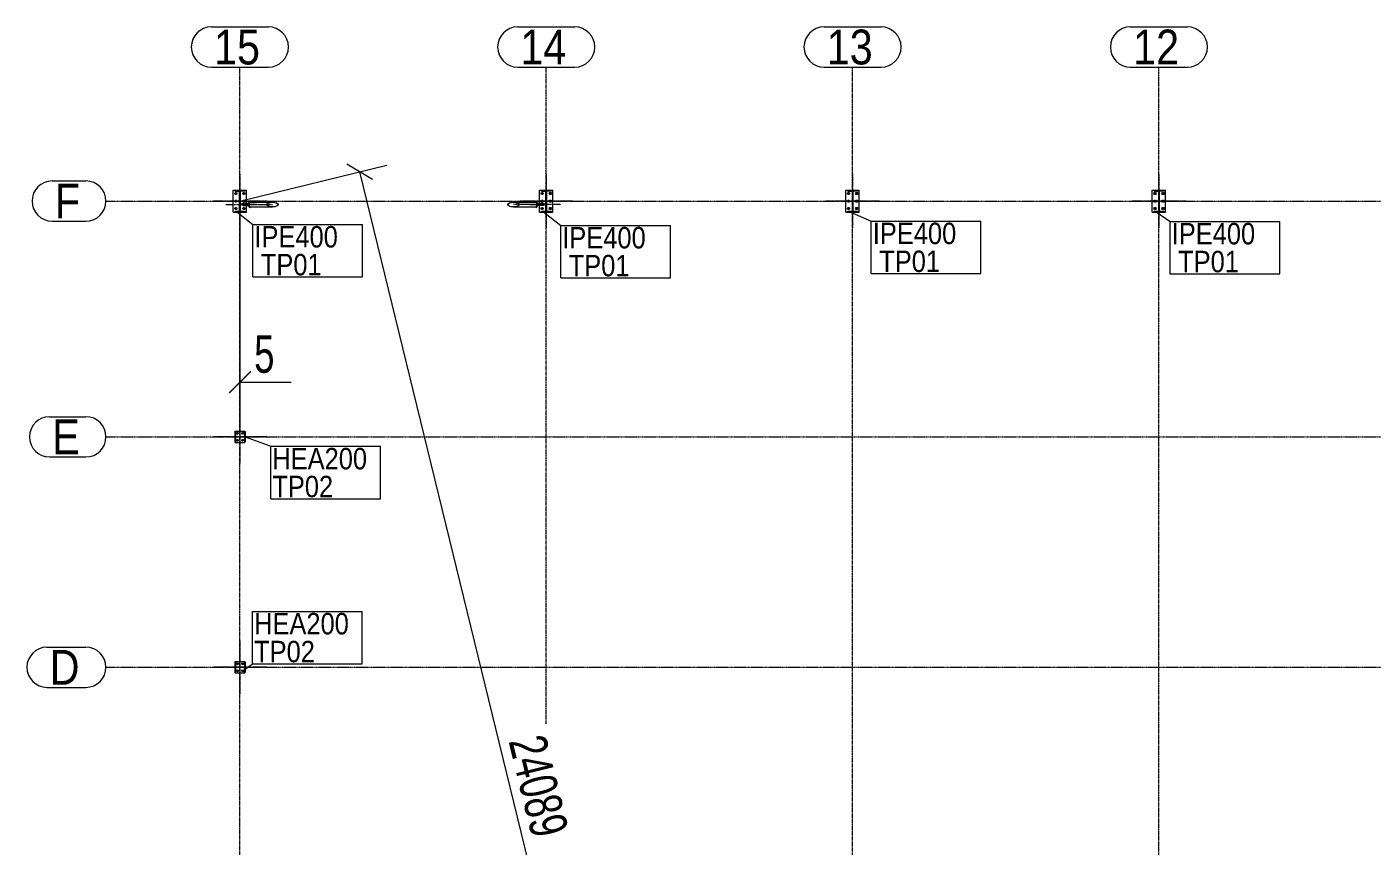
# Model space of a CAD drawing. Header units: millimetres. Extents: x 178198 to 9785548, y 9608 to 2087470.
# Drawn here: x 8024913 to 8527230, y 1781730 to 2087470 of the extents above; entities that cross this region are included whole.
import ezdxf

# ---------------------------------------------------------------- set-up
doc = ezdxf.new("R2010")
doc.units = ezdxf.units.MM
doc.header["$PDMODE"] = 35
doc.linetypes.add('XKITLINE00', pattern=[0])
doc.linetypes.add('XKITLINE03', pattern=[6, 3, -1, 1, -1])
for name, color, linetype, lineweight in [('Bolt', 7, 'Continuous', 0), ('Part', 2, 'Continuous', 0), ('PartMark', 3, 'Continuous', 0), ('S-GRID', 1, 'Continuous', 0), ('Z-DIMENSIONS', 1, 'Continuous', 0)]:
    doc.layers.add(name, color=color, linetype=linetype, lineweight=lineweight)
doc.styles.add('Arial', font='arial.ttf', dxfattribs={"height": 2.034003})
doc.styles.add('ARIAL_NARROW', font='ARIALN.TTF')

msp = doc.modelspace()

# ---------------------------------------------------------------- linework, layer by layer
at = {"layer": 'Bolt', "linetype": 'XKITLINE00', "lineweight": 0}
for p, q in [((8105492.57613, 2021670.0044), (8107704.59503, 2021670.0044)), ((8105492.57613, 2021470.0044), (8105492.57613, 2021670.0044)), ((8105492.57613, 2020870.0044), (8105492.57613, 2021070.0044)), ((8105492.57613, 2020870.0044), (8107704.59503, 2020870.0044)), ((8105672.93235, 2021470.0044), (8105672.93235, 2021670.0044)), ((8105672.93235, 2020870.0044), (8105672.93235, 2021070.0044)), ((8105983.34607, 2021470.0044), (8105983.34607, 2021670.0044)), ((8105983.34607, 2020870.0044), (8105983.34607, 2021070.0044)), ((8106113.40358, 2021470.0044), (8106113.40358, 2021670.0044)), ((8106113.40358, 2020870.0044), (8106113.40358, 2021070.0044)), ((8106173.52393, 2021470.0044), (8106173.52393, 2021670.0044)), ((8106173.52393, 2020870.0044), (8106173.52393, 2021070.0044)), ((8106483.93765, 2021470.0044), (8106483.93765, 2021670.0044)), ((8106483.93765, 2020870.0044), (8106483.93765, 2021070.0044)), ((8106583.176, 2021470.0044), (8106583.176, 2021670.0044)), ((8106583.176, 2020870.0044), (8106583.176, 2021070.0044)), ((8106763.53222, 2021470.0044), (8106763.53222, 2021670.0044)), ((8106763.53222, 2020870.0044), (8106763.53222, 2021070.0044)), ((8107073.94594, 2021470.0044), (8107073.94594, 2021670.0044)), ((8107073.94594, 2020870.0044), (8107073.94594, 2021070.0044)), ((8107204.00345, 2021470.0044), (8107204.00345, 2021670.0044)), ((8107204.00345, 2020870.0044), (8107204.00345, 2021070.0044)), ((8107264.1238, 2021470.0044), (8107264.1238, 2021670.0044)), ((8107264.1238, 2020870.0044), (8107264.1238, 2021070.0044)), ((8107574.53752, 2021470.0044), (8107574.53752, 2021670.0044)), ((8107574.53752, 2020870.0044), (8107574.53752, 2021070.0044)), ((8107704.59503, 2021470.0044), (8107704.59503, 2021670.0044)), ((8107704.59503, 2020870.0044), (8107704.59503, 2020985.86257)), ((8215556.42663, 2021670.00447), (8217768.44553, 2021670.00447)), ((8215556.42663, 2021470.00447), (8215556.42663, 2021670.00447)), ((8215556.42663, 2020870.00447), (8215556.42663, 2020985.86212)), ((8217768.44553, 2020870.00447), (8215556.42663, 2020870.00447)), ((8215686.48414, 2021470.00447), (8215686.48414, 2021670.00447)), ((8215686.48414, 2020870.00447), (8215686.48414, 2021070.00447)), ((8215996.89786, 2021470.00447), (8215996.89786, 2021670.00447)), ((8215996.89786, 2020870.00447), (8215996.89786, 2021070.00447)), ((8216057.01821, 2021470.00447), (8216057.01821, 2021670.00447)), ((8216057.01821, 2020870.00447), (8216057.01821, 2021070.00447)), ((8216187.07572, 2021470.00447), (8216187.07572, 2021670.00447)), ((8216187.07572, 2020870.00447), (8216187.07572, 2021070.00447)), ((8216497.48944, 2021470.00447), (8216497.48944, 2021670.00447)), ((8216497.48944, 2020870.00447), (8216497.48944, 2021070.00447)), ((8216677.84566, 2021470.00447), (8216677.84566, 2021670.00447)), ((8216677.84566, 2020870.00447), (8216677.84566, 2021070.00447)), ((8216777.08401, 2021470.00447), (8216777.08401, 2021670.00447)), ((8216777.08401, 2020870.00447), (8216777.08401, 2021070.00447)), ((8217087.49773, 2021470.00447), (8217087.49773, 2021670.00447)), ((8217087.49773, 2020870.00447), (8217087.49773, 2021070.00447)), ((8217147.61808, 2021470.00447), (8217147.61808, 2021670.00447)), ((8217147.61808, 2020870.00447), (8217147.61808, 2021070.00447)), ((8217277.67558, 2021470.00447), (8217277.67558, 2021670.00447)), ((8217277.67558, 2020870.00447), (8217277.67558, 2021070.00447)), ((8217588.08931, 2021470.00447), (8217588.08931, 2021670.00447)), ((8217588.08931, 2020870.00447), (8217588.08931, 2021070.00447)), ((8217768.44553, 2021470.00447), (8217768.44553, 2021670.00447)), ((8217768.44553, 2021070.00447), (8217768.44553, 2020870.00447))]:
    msp.add_line(p, q, dxfattribs=at)
at = {"layer": 'Part', "linetype": 'XKITLINE03', "lineweight": 0}
for p, q in [((8104430.51082, 2032470.00443), (8104430.51082, 2012470.00443)), ((8218830.51082, 2032470.00443), (8218830.51082, 2012470.00443)), ((8333230.51082, 2032470.00443), (8333230.51082, 2012470.00443)), ((8447630.51082, 2032470.00443), (8447630.51082, 2012470.00443)), ((8114430.51082, 2022470.00443), (8094430.51082, 2022470.00443)), ((8099146.15315, 2021170.00443), (8116669.25097, 2021170.00443)), ((8102930.51082, 2019670.00443), (8102930.51082, 2019670.00443)), ((8224114.8685, 2021170.00443), (8206591.77067, 2021170.00443)), ((8228830.51082, 2022470.00443), (8208830.51082, 2022470.00443)), ((8217330.51082, 2019670.00443), (8217330.51082, 2019670.00443)), ((8343230.51082, 2022470.00443), (8323230.51082, 2022470.00443)), ((8331730.51082, 2019670.00443), (8331730.51082, 2019670.00443)), ((8457630.51082, 2022470.00443), (8437630.51082, 2022470.00443)), ((8446130.51082, 2019670.00443), (8446130.51082, 2019670.00443)), ((8104530.51082, 1924470.00443), (8104530.51082, 1944470.00443)), ((8114530.51082, 1934470.00443), (8094530.51082, 1934470.00443)), ((8103530.51082, 1935770.00443), (8103530.51082, 1935770.00443)), ((8104530.51082, 1838470.00443), (8104530.51082, 1858470.00443)), ((8103530.51082, 1849770.00443), (8103530.51082, 1849770.00443)), ((8114530.51082, 1848470.00443), (8094530.51082, 1848470.00443))]:
    msp.add_line(p, q, dxfattribs=at)
at = {"layer": 'Part', "linetype": 'XKITLINE00', "lineweight": 0}
for p, q in [((8101930.51082, 2018370.00443), (8101930.51082, 2026570.00443)), ((8101930.51082, 2026570.00443), (8106930.51082, 2026570.00443)), ((8102514.81863, 2025270.00443), (8102722.66473, 2025630.00443)), ((8102722.66473, 2024910.00443), (8102514.81863, 2025270.00443)), ((8102630.51082, 2026200.00443), (8102630.51082, 2026470.00443)), ((8102630.51082, 2026470.00443), (8106230.51082, 2026470.00443)), ((8102630.51082, 2026200.00443), (8104344.51082, 2026200.00443)), ((8102645.38811, 2026200.00443), (8102915.38811, 2026470.00443)), ((8102722.66473, 2025630.00443), (8103138.35692, 2025630.00443)), ((8103138.35692, 2024910.00443), (8102722.66473, 2024910.00443)), ((8103138.35692, 2025630.00443), (8103346.20302, 2025270.00443)), ((8103346.20302, 2025270.00443), (8103138.35692, 2024910.00443)), ((8104344.51082, 2018740.00443), (8104344.51082, 2026200.00443)), ((8106230.51082, 2026200.00443), (8104516.51083, 2026200.00443)), ((8104516.51083, 2026200.00443), (8104516.51083, 2018740.00443)), ((8105514.81863, 2025270.00443), (8105722.66473, 2025630.00443)), ((8105722.66473, 2024910.00443), (8105514.81863, 2025270.00443)), ((8105722.66473, 2025630.00443), (8106138.35692, 2025630.00443)), ((8106138.35692, 2024910.00443), (8105722.66473, 2024910.00443)), ((8106138.35692, 2025630.00443), (8106346.20302, 2025270.00443)), ((8106346.20302, 2025270.00443), (8106138.35692, 2024910.00443)), ((8106230.51082, 2026470.00443), (8106230.51082, 2026200.00443)), ((8106930.51082, 2021470.0044), (8106930.51082, 2026570.00443)), ((8216330.51082, 2021470.00447), (8216330.51082, 2026570.00443)), ((8216330.51082, 2026570.00443), (8221330.51082, 2026570.00443)), ((8216914.81863, 2025270.00443), (8217122.66473, 2025630.00443)), ((8217122.66473, 2024910.00443), (8216914.81863, 2025270.00443)), ((8217030.51082, 2026200.00443), (8217030.51082, 2026470.00443)), ((8217030.51082, 2026470.00443), (8220630.51082, 2026470.00443)), ((8217030.51082, 2026200.00443), (8218744.51082, 2026200.00443)), ((8217045.38811, 2026200.00443), (8217315.38811, 2026470.00443)), ((8217122.66473, 2025630.00443), (8217538.35692, 2025630.00443)), ((8217538.35692, 2024910.00443), (8217122.66473, 2024910.00443)), ((8217538.35692, 2025630.00443), (8217746.20302, 2025270.00443)), ((8217746.20302, 2025270.00443), (8217538.35692, 2024910.00443)), ((8218744.51082, 2018740.00443), (8218744.51082, 2026200.00443)), ((8220630.51082, 2026200.00443), (8218916.51083, 2026200.00443)), ((8218916.51083, 2026200.00443), (8218916.51083, 2018740.00443)), ((8219914.81863, 2025270.00443), (8220122.66473, 2025630.00443)), ((8220122.66473, 2024910.00443), (8219914.81863, 2025270.00443)), ((8220122.66473, 2025630.00443), (8220538.35692, 2025630.00443)), ((8220538.35692, 2024910.00443), (8220122.66473, 2024910.00443)), ((8220538.35692, 2025630.00443), (8220746.20302, 2025270.00443)), ((8220746.20302, 2025270.00443), (8220538.35692, 2024910.00443)), ((8220630.51082, 2026470.00443), (8220630.51082, 2026200.00443)), ((8221330.51082, 2018370.00443), (8221330.51082, 2026570.00443)), ((8330730.51082, 2018370.00443), (8330730.51082, 2026570.00443)), ((8330730.51082, 2026570.00443), (8335730.51082, 2026570.00443)), ((8331314.81863, 2025270.00443), (8331522.66473, 2025630.00443)), ((8331522.66473, 2024910.00443), (8331314.81863, 2025270.00443)), ((8331430.51082, 2026200.00443), (8331430.51082, 2026470.00443)), ((8331430.51082, 2026470.00443), (8335030.51082, 2026470.00443)), ((8331430.51082, 2026200.00443), (8333144.51082, 2026200.00443)), ((8331445.38811, 2026200.00443), (8331715.38811, 2026470.00443)), ((8331522.66473, 2025630.00443), (8331938.35692, 2025630.00443)), ((8331938.35692, 2024910.00443), (8331522.66473, 2024910.00443)), ((8331938.35692, 2025630.00443), (8332146.20302, 2025270.00443)), ((8332146.20302, 2025270.00443), (8331938.35692, 2024910.00443)), ((8333144.51082, 2018740.00443), (8333144.51082, 2026200.00443)), ((8335030.51082, 2026200.00443), (8333316.51083, 2026200.00443)), ((8333316.51083, 2026200.00443), (8333316.51083, 2018740.00443)), ((8334314.81863, 2025270.00443), (8334522.66473, 2025630.00443)), ((8334522.66473, 2024910.00443), (8334314.81863, 2025270.00443)), ((8334522.66473, 2025630.00443), (8334938.35692, 2025630.00443)), ((8334938.35692, 2024910.00443), (8334522.66473, 2024910.00443)), ((8334938.35692, 2025630.00443), (8335146.20302, 2025270.00443)), ((8335146.20302, 2025270.00443), (8334938.35692, 2024910.00443)), ((8335030.51082, 2026470.00443), (8335030.51082, 2026200.00443)), ((8335730.51082, 2018370.00443), (8335730.51082, 2026570.00443)), ((8445130.51082, 2018370.00443), (8445130.51082, 2026570.00443)), ((8445130.51082, 2026570.00443), (8450130.51082, 2026570.00443)), ((8445714.81863, 2025270.00443), (8445922.66473, 2025630.00443)), ((8445922.66473, 2024910.00443), (8445714.81863, 2025270.00443)), ((8445830.51082, 2026200.00443), (8445830.51082, 2026470.00443)), ((8445830.51082, 2026470.00443), (8449430.51082, 2026470.00443)), ((8445830.51082, 2026200.00443), (8447544.51082, 2026200.00443)), ((8445845.38811, 2026200.00443), (8446115.38811, 2026470.00443)), ((8445922.66473, 2025630.00443), (8446338.35692, 2025630.00443)), ((8446338.35692, 2024910.00443), (8445922.66473, 2024910.00443)), ((8446338.35692, 2025630.00443), (8446546.20302, 2025270.00443)), ((8446546.20302, 2025270.00443), (8446338.35692, 2024910.00443)), ((8447544.51082, 2018740.00443), (8447544.51082, 2026200.00443)), ((8449430.51082, 2026200.00443), (8447716.51083, 2026200.00443)), ((8447716.51083, 2026200.00443), (8447716.51083, 2018740.00443)), ((8448714.81863, 2025270.00443), (8448922.66473, 2025630.00443)), ((8448922.66473, 2024910.00443), (8448714.81863, 2025270.00443)), ((8448922.66473, 2025630.00443), (8449338.35692, 2025630.00443)), ((8449338.35692, 2024910.00443), (8448922.66473, 2024910.00443)), ((8449338.35692, 2025630.00443), (8449546.20302, 2025270.00443)), ((8449546.20302, 2025270.00443), (8449338.35692, 2024910.00443)), ((8449430.51082, 2026470.00443), (8449430.51082, 2026200.00443)), ((8450130.51082, 2018370.00443), (8450130.51082, 2026570.00443)), ((8102514.81863, 2022470.00443), (8102722.66473, 2022830.00443)), ((8102722.66473, 2022110.00443), (8102514.81863, 2022470.00443)), ((8102514.81863, 2019670.00443), (8102722.66473, 2020030.00443)), ((8102722.66473, 2019310.00443), (8102514.81863, 2019670.00443)), ((8102722.66473, 2022830.00443), (8103138.35692, 2022830.00443)), ((8103138.35692, 2022110.00443), (8102722.66473, 2022110.00443)), ((8102722.66473, 2020030.00443), (8103138.35692, 2020030.00443)), ((8103138.35692, 2022830.00443), (8103346.20302, 2022470.00443)), ((8103346.20302, 2022470.00443), (8103138.35692, 2022110.00443)), ((8103138.35692, 2020030.00443), (8103346.20302, 2019670.00443)), ((8103346.20302, 2019670.00443), (8103138.35692, 2019310.00443)), ((8104344.51082, 2022241.56579), (8104516.51083, 2022413.56579)), ((8104516.51083, 2021470.0044), (8107714.20873, 2021470.0044)), ((8107284.06592, 2021270.0044), (8104516.51083, 2021270.0044)), ((8105004.53153, 2021070.0044), (8105004.53153, 2021270.0044)), ((8110598.42783, 2021070.0044), (8105004.53153, 2021070.0044)), ((8105102.86625, 2021070.0044), (8105102.86625, 2021270.0044)), ((8105514.81863, 2022470.00443), (8105722.66473, 2022830.00443)), ((8105722.66473, 2022110.00443), (8105514.81863, 2022470.00443)), ((8105514.81863, 2019670.00443), (8105722.66473, 2020030.00443)), ((8105722.66473, 2019310.00443), (8105514.81863, 2019670.00443)), ((8105722.66473, 2022830.00443), (8106138.35692, 2022830.00443)), ((8106138.35692, 2022110.00443), (8105722.66473, 2022110.00443)), ((8105722.66473, 2020030.00443), (8106138.35692, 2020030.00443)), ((8106138.35692, 2022830.00443), (8106346.20302, 2022470.00443)), ((8106346.20302, 2022470.00443), (8106138.35692, 2022110.00443)), ((8106138.35692, 2020030.00443), (8106346.20302, 2019670.00443)), ((8106346.20302, 2019670.00443), (8106138.35692, 2019310.00443)), ((8106930.51082, 2018370.00443), (8106930.51082, 2021070.0044)), ((8107196.04513, 2021270.0044), (8107196.04513, 2021470.0044)), ((8107284.06592, 2021270.0044), (8110598.42783, 2021270.0044)), ((8107723.89579, 2021586.74659), (8107697.61309, 2021270.0044)), ((8107697.61309, 2021070.0044), (8107723.89579, 2020753.26224)), ((8107822.37278, 2021940.04355), (8107723.89579, 2021586.74659)), ((8107723.89579, 2020753.26224), (8107822.37278, 2020399.96528)), ((8107788.49641, 2021270.0044), (8107814.77911, 2021586.74659)), ((8107814.77911, 2020753.26224), (8107788.49641, 2021070.0044)), ((8107814.77911, 2021586.74659), (8107913.2561, 2021940.04355)), ((8107913.2561, 2020399.96528), (8107814.77911, 2020753.26224)), ((8107969.75402, 2022176.10903), (8107822.37278, 2021940.04355)), ((8107822.37278, 2020399.96528), (8107969.75402, 2020163.8998)), ((8107891.8601, 2021510.21), (8107871.92827, 2021270.0044)), ((8107871.92828, 2021070.0044), (8107891.8601, 2020829.79886)), ((8107972.25135, 2021798.62236), (8107891.8601, 2021510.21)), ((8107891.8601, 2020829.79886), (8107972.25135, 2020541.3865)), ((8107913.2561, 2021940.04355), (8108060.63734, 2022176.10903)), ((8108060.63734, 2020163.8998), (8107913.2561, 2020399.96528)), ((8108143.60204, 2022259.0042), (8107969.75402, 2022176.10903)), ((8107969.75402, 2020163.8998), (8108143.60204, 2020081.00463)), ((8108092.56534, 2021991.33334), (8107972.25135, 2021798.62236)), ((8107972.25135, 2020541.3865), (8108092.56534, 2020348.67553)), ((8108060.63734, 2022176.10903), (8108234.48536, 2022259.0042)), ((8108234.48536, 2020081.00463), (8108060.63734, 2020163.8998)), ((8108234.48538, 2022059.00443), (8108092.56534, 2021991.33334)), ((8108092.56534, 2020348.67553), (8108234.48538, 2020281.00443)), ((8108143.60204, 2022259.0042), (8108234.48536, 2022259.0042)), ((8108143.60204, 2020081.00463), (8108234.48536, 2020081.00463)), ((8108234.48536, 2022259.0042), (8108408.33338, 2022176.10903)), ((8108408.33338, 2020163.8998), (8108234.48536, 2020081.00463)), ((8108234.48538, 2022059.00443), (8116669.25097, 2022059.00443)), ((8108234.48538, 2020281.00443), (8116669.25097, 2020281.00443)), ((8108408.33338, 2022176.10903), (8108481.44453, 2022059.00443)), ((8108481.44456, 2020281.00443), (8108408.33338, 2020163.8998)), ((8110464.98216, 2021070.0044), (8110464.98216, 2021270.0044)), ((8110598.42794, 2021270.0044), (8110590.13012, 2021170.00443)), ((8110590.13012, 2021170.00443), (8110598.42794, 2021070.0044)), ((8114538.17238, 2021170.00443), (8114700.39108, 2021510.21)), ((8114700.39108, 2020829.79886), (8114538.17238, 2021170.00443)), ((8114700.39108, 2021510.21), (8115162.35085, 2021798.62236)), ((8114700.39108, 2020829.79886), (8114700.39108, 2020829.79886)), ((8114700.39108, 2020829.79886), (8114700.39108, 2020829.79886)), ((8115162.35085, 2020541.3865), (8114700.39108, 2020829.79886)), ((8114877.56632, 2021479.59533), (8114729.94548, 2021170.00443)), ((8114729.94548, 2021170.00443), (8114877.56632, 2020860.41354)), ((8115297.95491, 2021742.05382), (8114877.56632, 2021479.59533)), ((8114877.56632, 2020860.41354), (8115297.95491, 2020597.95505)), ((8115162.35085, 2021798.62236), (8115853.7225, 2021991.33334)), ((8115853.7225, 2020348.67553), (8115162.35085, 2020541.3865)), ((8115927.11089, 2021917.42297), (8115297.95491, 2021742.05382)), ((8115297.95491, 2020597.95505), (8115927.11089, 2020422.58589)), ((8115853.7225, 2021991.33334), (8116669.25097, 2022059.00443)), ((8116669.25097, 2020281.00443), (8115853.7225, 2020348.67553)), ((8116669.25097, 2021979.00443), (8115927.11089, 2021917.42297)), ((8115927.11089, 2020422.58589), (8116669.25097, 2020361.00443)), ((8116370.20639, 2021954.19025), (8116296.33602, 2022028.06062)), ((8116669.25097, 2022059.00443), (8117484.77945, 2021991.33334)), ((8117411.39106, 2021917.42297), (8116669.25097, 2021979.00443)), ((8116669.25097, 2020361.00443), (8117411.39106, 2020422.58589)), ((8117484.77945, 2020348.67553), (8116669.25097, 2020281.00443)), ((8118040.54704, 2021742.05382), (8117411.39106, 2021917.42297)), ((8117411.39106, 2020422.58589), (8118040.54704, 2020597.95505)), ((8117484.77945, 2021991.33334), (8118176.1511, 2021798.62236)), ((8118176.1511, 2020541.3865), (8117484.77945, 2020348.67553)), ((8117868.70639, 2020455.69024), (8117794.90981, 2020529.48682)), ((8118460.93563, 2021479.59533), (8118040.54704, 2021742.05382)), ((8118040.54704, 2020597.95505), (8118460.93563, 2020860.41354)), ((8118176.1511, 2021798.62236), (8118638.11087, 2021510.21)), ((8118638.11087, 2020829.79886), (8118176.1511, 2020541.3865)), ((8118608.55647, 2021170.00443), (8118460.93563, 2021479.59533)), ((8118460.93563, 2020860.41354), (8118608.55647, 2021170.00443)), ((8118638.11087, 2021510.21), (8118800.32957, 2021170.00443)), ((8118800.32957, 2021170.00443), (8118638.11087, 2020829.79886)), ((8204460.69208, 2021170.00443), (8204622.91078, 2021510.21)), ((8204622.91078, 2020829.79886), (8204460.69208, 2021170.00443)), ((8204622.91078, 2021510.21), (8205084.87055, 2021798.62236)), ((8204622.91078, 2020829.79886), (8204622.91078, 2020829.79886)), ((8204622.91078, 2020829.79886), (8204622.91078, 2020829.79886)), ((8205084.87055, 2020541.3865), (8204622.91078, 2020829.79886)), ((8204800.08602, 2021479.59533), (8204652.46518, 2021170.00443)), ((8204652.46518, 2021170.00443), (8204800.08602, 2020860.41354)), ((8205220.47461, 2021742.05382), (8204800.08602, 2021479.59533)), ((8204800.08602, 2020860.41354), (8205220.47461, 2020597.95505)), ((8205084.87055, 2021798.62236), (8205776.2422, 2021991.33334)), ((8205776.2422, 2020348.67553), (8205084.87055, 2020541.3865)), ((8205849.63059, 2021917.42297), (8205220.47461, 2021742.05382)), ((8205220.47461, 2020597.95505), (8205849.63059, 2020422.58589)), ((8205776.2422, 2021991.33334), (8206591.77067, 2022059.00443)), ((8206591.77067, 2020281.00443), (8205776.2422, 2020348.67553)), ((8206591.77067, 2021979.00443), (8205849.63059, 2021917.42297)), ((8205849.63059, 2020422.58589), (8206591.77067, 2020361.00443)), ((8206292.72608, 2021954.19025), (8206218.85572, 2022028.06062)), ((8206591.77067, 2022059.00443), (8207407.29914, 2021991.33334)), ((8206591.77067, 2022059.00443), (8215026.53628, 2022059.00443)), ((8207333.91076, 2021917.42297), (8206591.77067, 2021979.00443)), ((8206591.77067, 2020361.00443), (8207333.91076, 2020422.58589)), ((8207407.29914, 2020348.67553), (8206591.77067, 2020281.00443)), ((8206591.77067, 2020281.00443), (8215026.53628, 2020281.00443)), ((8207963.06674, 2021742.05382), (8207333.91076, 2021917.42297)), ((8207333.91076, 2020422.58589), (8207963.06674, 2020597.95505)), ((8207407.29914, 2021991.33334), (8208098.6708, 2021798.62236)), ((8208098.6708, 2020541.3865), (8207407.29914, 2020348.67553)), ((8207791.22609, 2020455.69024), (8207717.42951, 2020529.48682)), ((8208383.45532, 2021479.59533), (8207963.06674, 2021742.05382)), ((8207963.06674, 2020597.95505), (8208383.45532, 2020860.41354)), ((8208098.6708, 2021798.62236), (8208560.63057, 2021510.21)), ((8208560.63057, 2020829.79886), (8208098.6708, 2020541.3865)), ((8208531.07617, 2021170.00443), (8208383.45532, 2021479.59533)), ((8208383.45532, 2020860.41354), (8208531.07617, 2021170.00443)), ((8208560.63057, 2021510.21), (8208722.84927, 2021170.00443)), ((8208722.84927, 2021170.00443), (8208560.63057, 2020829.79886)), ((8212670.89154, 2021170.00443), (8212662.59371, 2021270.00447)), ((8212662.59372, 2021070.00447), (8212670.89154, 2021170.00443)), ((8212662.5939, 2021270.00447), (8215976.95569, 2021270.00447)), ((8218256.49012, 2021070.00447), (8212662.5939, 2021070.00447)), ((8212796.03954, 2021070.00447), (8212796.03954, 2021270.00447)), ((8214779.57704, 2022059.00443), (8214852.68828, 2022176.10916)), ((8214852.68828, 2020163.89979), (8214779.5771, 2020281.00443)), ((8214852.68828, 2022176.10916), (8215026.53631, 2022259.00434)), ((8215026.53631, 2020081.00462), (8214852.68828, 2020163.89979)), ((8215168.45631, 2021991.33334), (8215026.53628, 2022059.00443)), ((8215026.53628, 2020281.00443), (8215168.45631, 2020348.67553)), ((8215026.53631, 2022259.00434), (8215200.38434, 2022176.10916)), ((8215117.41963, 2022259.00434), (8215026.53631, 2022259.00434)), ((8215200.38434, 2020163.89979), (8215026.53631, 2020081.00462)), ((8215026.53631, 2020081.00462), (8215117.41963, 2020081.00462)), ((8215291.26767, 2022176.10916), (8215117.41963, 2022259.00434)), ((8215117.41963, 2020081.00462), (8215291.26767, 2020163.89979)), ((8215288.77031, 2021798.62236), (8215168.45631, 2021991.33334)), ((8215168.45631, 2020348.67553), (8215288.77031, 2020541.3865)), ((8215200.38434, 2022176.10916), (8215347.76559, 2021940.04367)), ((8215347.76559, 2020399.96529), (8215200.38434, 2020163.89979)), ((8215369.16156, 2021510.21), (8215288.77031, 2021798.62236)), ((8215288.77031, 2020541.3865), (8215369.16156, 2020829.79886)), ((8215438.64891, 2021940.04367), (8215291.26767, 2022176.10916)), ((8215291.26767, 2020163.89979), (8215438.64891, 2020399.96529)), ((8215347.76559, 2021940.04367), (8215446.24259, 2021586.74668)), ((8215446.24259, 2020753.26227), (8215347.76559, 2020399.96529)), ((8215389.09338, 2021270.00447), (8215369.16156, 2021510.21)), ((8215369.16156, 2020829.79886), (8215389.09339, 2021070.00447)), ((8215537.12591, 2021586.74668), (8215438.64891, 2021940.04367)), ((8215438.64891, 2020399.96529), (8215537.12591, 2020753.26227)), ((8215446.24259, 2021586.74668), (8215472.52529, 2021270.00447)), ((8215472.52529, 2021070.00447), (8215446.24259, 2020753.26227)), ((8215563.40861, 2021270.00447), (8215537.12591, 2021586.74668)), ((8215537.12591, 2020753.26227), (8215563.40861, 2021070.00447)), ((8215546.81297, 2021470.00447), (8218744.51082, 2021470.00447)), ((8218744.51082, 2021270.00447), (8215976.95569, 2021270.00447)), ((8216064.97652, 2021270.00447), (8216064.97652, 2021470.00447)), ((8216330.51082, 2018370.00443), (8216330.51082, 2021070.00447)), ((8216914.81863, 2022470.00443), (8217122.66473, 2022830.00443)), ((8217122.66473, 2022110.00443), (8216914.81863, 2022470.00443)), ((8216914.81863, 2019670.00443), (8217122.66473, 2020030.00443)), ((8217122.66473, 2019310.00443), (8216914.81863, 2019670.00443)), ((8217122.66473, 2022830.00443), (8217538.35692, 2022830.00443)), ((8217538.35692, 2022110.00443), (8217122.66473, 2022110.00443)), ((8217122.66473, 2020030.00443), (8217538.35692, 2020030.00443)), ((8217538.35692, 2022830.00443), (8217746.20302, 2022470.00443)), ((8217746.20302, 2022470.00443), (8217538.35692, 2022110.00443)), ((8217538.35692, 2020030.00443), (8217746.20302, 2019670.00443)), ((8217746.20302, 2019670.00443), (8217538.35692, 2019310.00443)), ((8218158.1554, 2021070.00447), (8218158.1554, 2021270.00447)), ((8218256.49012, 2021270.00447), (8218256.49012, 2021070.00447)), ((8218744.51082, 2022241.56579), (8218916.51083, 2022413.56579)), ((8219914.81863, 2022470.00443), (8220122.66473, 2022830.00443)), ((8220122.66473, 2022110.00443), (8219914.81863, 2022470.00443)), ((8219914.81863, 2019670.00443), (8220122.66473, 2020030.00443)), ((8220122.66473, 2019310.00443), (8219914.81863, 2019670.00443)), ((8220122.66473, 2022830.00443), (8220538.35692, 2022830.00443)), ((8220538.35692, 2022110.00443), (8220122.66473, 2022110.00443)), ((8220122.66473, 2020030.00443), (8220538.35692, 2020030.00443)), ((8220538.35692, 2022830.00443), (8220746.20302, 2022470.00443)), ((8220746.20302, 2022470.00443), (8220538.35692, 2022110.00443)), ((8220538.35692, 2020030.00443), (8220746.20302, 2019670.00443)), ((8220746.20302, 2019670.00443), (8220538.35692, 2019310.00443)), ((8331314.81863, 2022470.00443), (8331522.66473, 2022830.00443)), ((8331522.66473, 2022110.00443), (8331314.81863, 2022470.00443)), ((8331314.81863, 2019670.00443), (8331522.66473, 2020030.00443)), ((8331522.66473, 2019310.00443), (8331314.81863, 2019670.00443)), ((8331522.66473, 2022830.00443), (8331938.35692, 2022830.00443)), ((8331938.35692, 2022110.00443), (8331522.66473, 2022110.00443)), ((8331522.66473, 2020030.00443), (8331938.35692, 2020030.00443)), ((8331938.35692, 2022830.00443), (8332146.20302, 2022470.00443)), ((8332146.20302, 2022470.00443), (8331938.35692, 2022110.00443)), ((8331938.35692, 2020030.00443), (8332146.20302, 2019670.00443)), ((8332146.20302, 2019670.00443), (8331938.35692, 2019310.00443)), ((8333144.51082, 2022241.56579), (8333316.51083, 2022413.56579)), ((8334314.81863, 2022470.00443), (8334522.66473, 2022830.00443)), ((8334522.66473, 2022110.00443), (8334314.81863, 2022470.00443)), ((8334314.81863, 2019670.00443), (8334522.66473, 2020030.00443)), ((8334522.66473, 2019310.00443), (8334314.81863, 2019670.00443)), ((8334522.66473, 2022830.00443), (8334938.35692, 2022830.00443)), ((8334938.35692, 2022110.00443), (8334522.66473, 2022110.00443)), ((8334522.66473, 2020030.00443), (8334938.35692, 2020030.00443)), ((8334938.35692, 2022830.00443), (8335146.20302, 2022470.00443)), ((8335146.20302, 2022470.00443), (8334938.35692, 2022110.00443)), ((8334938.35692, 2020030.00443), (8335146.20302, 2019670.00443)), ((8335146.20302, 2019670.00443), (8334938.35692, 2019310.00443)), ((8445714.81863, 2022470.00443), (8445922.66473, 2022830.00443)), ((8445922.66473, 2022110.00443), (8445714.81863, 2022470.00443)), ((8445714.81863, 2019670.00443), (8445922.66473, 2020030.00443)), ((8445922.66473, 2019310.00443), (8445714.81863, 2019670.00443)), ((8445922.66473, 2022830.00443), (8446338.35692, 2022830.00443)), ((8446338.35692, 2022110.00443), (8445922.66473, 2022110.00443)), ((8445922.66473, 2020030.00443), (8446338.35692, 2020030.00443)), ((8446338.35692, 2022830.00443), (8446546.20302, 2022470.00443)), ((8446546.20302, 2022470.00443), (8446338.35692, 2022110.00443)), ((8446338.35692, 2020030.00443), (8446546.20302, 2019670.00443)), ((8446546.20302, 2019670.00443), (8446338.35692, 2019310.00443)), ((8447544.51082, 2022241.56579), (8447716.51083, 2022413.56579)), ((8448714.81863, 2022470.00443), (8448922.66473, 2022830.00443)), ((8448922.66473, 2022110.00443), (8448714.81863, 2022470.00443)), ((8448714.81863, 2019670.00443), (8448922.66473, 2020030.00443)), ((8448922.66473, 2019310.00443), (8448714.81863, 2019670.00443)), ((8448922.66473, 2022830.00443), (8449338.35692, 2022830.00443)), ((8449338.35692, 2022110.00443), (8448922.66473, 2022110.00443)), ((8448922.66473, 2020030.00443), (8449338.35692, 2020030.00443)), ((8449338.35692, 2022830.00443), (8449546.20302, 2022470.00443)), ((8449546.20302, 2022470.00443), (8449338.35692, 2022110.00443)), ((8449338.35692, 2020030.00443), (8449546.20302, 2019670.00443)), ((8449546.20302, 2019670.00443), (8449338.35692, 2019310.00443)), ((8101930.51082, 2018370.00443), (8106930.51082, 2018370.00443)), ((8102630.51082, 2018470.00443), (8102630.51082, 2018740.00443)), ((8102630.51082, 2018740.00443), (8104344.51082, 2018740.00443)), ((8106230.51082, 2018470.00443), (8102630.51082, 2018470.00443)), ((8103138.35692, 2019310.00443), (8102722.66473, 2019310.00443)), ((8104516.51083, 2018740.00443), (8106230.51082, 2018740.00443)), ((8106138.35692, 2019310.00443), (8105722.66473, 2019310.00443)), ((8106230.51082, 2018740.00443), (8106230.51082, 2018470.00443)), ((8216330.51082, 2018370.00443), (8221330.51082, 2018370.00443)), ((8217030.51082, 2018470.00443), (8217030.51082, 2018740.00443)), ((8217030.51082, 2018740.00443), (8218744.51082, 2018740.00443)), ((8220630.51082, 2018470.00443), (8217030.51082, 2018470.00443)), ((8217538.35692, 2019310.00443), (8217122.66473, 2019310.00443)), ((8218916.51083, 2018740.00443), (8220630.51082, 2018740.00443)), ((8220538.35692, 2019310.00443), (8220122.66473, 2019310.00443)), ((8220630.51082, 2018740.00443), (8220630.51082, 2018470.00443)), ((8220630.51082, 2018470.00443), (8220630.51082, 2018470.00443)), ((8220630.51082, 2018470.00443), (8220630.51082, 2018470.00443)), ((8330730.51082, 2018370.00443), (8335730.51082, 2018370.00443)), ((8331430.51082, 2018470.00443), (8331430.51082, 2018740.00443)), ((8331430.51082, 2018740.00443), (8333144.51082, 2018740.00443)), ((8335030.51082, 2018470.00443), (8331430.51082, 2018470.00443)), ((8331938.35692, 2019310.00443), (8331522.66473, 2019310.00443)), ((8333316.51083, 2018740.00443), (8335030.51082, 2018740.00443)), ((8334938.35692, 2019310.00443), (8334522.66473, 2019310.00443)), ((8335030.51082, 2018740.00443), (8335030.51082, 2018470.00443)), ((8335030.51082, 2018470.00443), (8335030.51082, 2018470.00443)), ((8335030.51082, 2018470.00443), (8335030.51082, 2018470.00443)), ((8445130.51082, 2018370.00443), (8450130.51082, 2018370.00443)), ((8445830.51082, 2018470.00443), (8445830.51082, 2018740.00443)), ((8445830.51082, 2018740.00443), (8447544.51082, 2018740.00443)), ((8449430.51082, 2018470.00443), (8445830.51082, 2018470.00443)), ((8446338.35692, 2019310.00443), (8445922.66473, 2019310.00443)), ((8447716.51083, 2018740.00443), (8449430.51082, 2018740.00443)), ((8449338.35692, 2019310.00443), (8448922.66473, 2019310.00443)), ((8449430.51082, 2018740.00443), (8449430.51082, 2018470.00443)), ((8102630.51082, 1932470.00443), (8102630.51082, 1936470.00443)), ((8102630.51082, 1936470.00443), (8102830.51082, 1936470.00443)), ((8102730.51082, 1936470.00443), (8102730.51082, 1936570.00443)), ((8102730.51082, 1936570.00443), (8106330.51082, 1936570.00443)), ((8102830.51082, 1936470.00443), (8102830.51082, 1934535.00443)), ((8102830.51082, 1934535.00443), (8106230.51082, 1934535.00443)), ((8106230.51082, 1934405.00443), (8102830.51082, 1934405.00443)), ((8102830.51082, 1934405.00443), (8102830.51082, 1932470.00443)), ((8103230.51082, 1935943.20951), (8103530.51082, 1936116.41459)), ((8103230.51082, 1935596.79935), (8103230.51082, 1935943.20951)), ((8103530.51082, 1935423.59427), (8103230.51082, 1935596.79935)), ((8103530.51082, 1936116.41459), (8103830.51082, 1935943.20951)), ((8103830.51082, 1935596.79935), (8103530.51082, 1935423.59427)), ((8103830.51082, 1935943.20951), (8103830.51082, 1935596.79935)), ((8104895.51082, 1934535.00443), (8104765.51082, 1934405.00443)), ((8105230.51082, 1935943.20951), (8105530.51082, 1936116.41459)), ((8105230.51082, 1935596.79935), (8105230.51082, 1935943.20951)), ((8105530.51082, 1935423.59427), (8105230.51082, 1935596.79935)), ((8105530.51082, 1936116.41459), (8105830.51082, 1935943.20951)), ((8105830.51082, 1935596.79935), (8105530.51082, 1935423.59427)), ((8105830.51082, 1935943.20951), (8105830.51082, 1935596.79935)), ((8106230.51082, 1936470.00443), (8106430.51082, 1936470.00443)), ((8106230.51082, 1934535.00443), (8106230.51082, 1936470.00443)), ((8106430.51082, 1936070.00443), (8106230.51082, 1935870.00443)), ((8106230.51082, 1932470.00443), (8106230.51082, 1934405.00443)), ((8106330.51082, 1936470.00443), (8106330.51082, 1936570.00443)), ((8106430.51082, 1936470.00443), (8106430.51082, 1932470.00443)), ((8102830.51082, 1932470.00443), (8102630.51082, 1932470.00443)), ((8102730.51082, 1932370.00443), (8102730.51082, 1932470.00443)), ((8102730.51082, 1932370.00443), (8106330.51082, 1932370.00443)), ((8102830.51082, 1932470.00443), (8102830.51082, 1932470.00443)), ((8102830.51082, 1932470.00443), (8102830.51082, 1932470.00443)), ((8103230.51082, 1933343.20951), (8103530.51082, 1933516.41459)), ((8103230.51082, 1932996.79935), (8103230.51082, 1933343.20951)), ((8103530.51082, 1932823.59427), (8103230.51082, 1932996.79935)), ((8103530.51082, 1933516.41459), (8103830.51082, 1933343.20951)), ((8103830.51082, 1932996.79935), (8103530.51082, 1932823.59427)), ((8103830.51082, 1933343.20951), (8103830.51082, 1932996.79935)), ((8105230.51082, 1933343.20951), (8105530.51082, 1933516.41459)), ((8105230.51082, 1932996.79935), (8105230.51082, 1933343.20951)), ((8105530.51082, 1932823.59427), (8105230.51082, 1932996.79935)), ((8105530.51082, 1933516.41459), (8105830.51082, 1933343.20951)), ((8105830.51082, 1932996.79935), (8105530.51082, 1932823.59427)), ((8105830.51082, 1933343.20951), (8105830.51082, 1932996.79935)), ((8106430.51082, 1932470.00443), (8106230.51082, 1932470.00443)), ((8106330.51082, 1932370.00443), (8106330.51082, 1932470.00443)), ((8102630.51082, 1846470.00443), (8102630.51082, 1850470.00443)), ((8102630.51082, 1850470.00443), (8102830.51082, 1850470.00443)), ((8102730.51082, 1850470.00443), (8102730.51082, 1850570.00443)), ((8102730.51082, 1850570.00443), (8106330.51082, 1850570.00443)), ((8102830.51082, 1850470.00443), (8102830.51082, 1848535.00443)), ((8102830.51082, 1848535.00443), (8106230.51082, 1848535.00443)), ((8103230.51082, 1849943.20951), (8103530.51082, 1850116.41459)), ((8103230.51082, 1849596.79935), (8103230.51082, 1849943.20951)), ((8103530.51082, 1849423.59427), (8103230.51082, 1849596.79935)), ((8103530.51082, 1850116.41459), (8103830.51082, 1849943.20951)), ((8103830.51082, 1849596.79935), (8103530.51082, 1849423.59427)), ((8103830.51082, 1849943.20951), (8103830.51082, 1849596.79935)), ((8104895.51082, 1848535.00443), (8104765.51082, 1848405.00443)), ((8105230.51082, 1849943.20951), (8105530.51082, 1850116.41459)), ((8105230.51082, 1849596.79935), (8105230.51082, 1849943.20951)), ((8105530.51082, 1849423.59427), (8105230.51082, 1849596.79935)), ((8105530.51082, 1850116.41459), (8105830.51082, 1849943.20951)), ((8105830.51082, 1849596.79935), (8105530.51082, 1849423.59427)), ((8105830.51082, 1849943.20951), (8105830.51082, 1849596.79935)), ((8106230.51082, 1850470.00443), (8106430.51082, 1850470.00443)), ((8106230.51082, 1848535.00443), (8106230.51082, 1850470.00443)), ((8106430.51082, 1850070.00443), (8106230.51082, 1849870.00443)), ((8106330.51082, 1850470.00443), (8106330.51082, 1850570.00443)), ((8106430.51082, 1850470.00443), (8106430.51082, 1846470.00443)), ((8102830.51082, 1846470.00443), (8102630.51082, 1846470.00443)), ((8102730.51082, 1846370.00443), (8102730.51082, 1846470.00443)), ((8102730.51082, 1846370.00443), (8106330.51082, 1846370.00443)), ((8106230.51082, 1848405.00443), (8102830.51082, 1848405.00443)), ((8102830.51082, 1848405.00443), (8102830.51082, 1846470.00443)), ((8102830.51082, 1846470.00443), (8102830.51082, 1846470.00443)), ((8102830.51082, 1846470.00443), (8102830.51082, 1846470.00443)), ((8103230.51082, 1847343.20951), (8103530.51082, 1847516.41459)), ((8103230.51082, 1846996.79935), (8103230.51082, 1847343.20951)), ((8103530.51082, 1846823.59427), (8103230.51082, 1846996.79935)), ((8103530.51082, 1847516.41459), (8103830.51082, 1847343.20951)), ((8103830.51082, 1846996.79935), (8103530.51082, 1846823.59427)), ((8103830.51082, 1847343.20951), (8103830.51082, 1846996.79935)), ((8105230.51082, 1847343.20951), (8105530.51082, 1847516.41459)), ((8105230.51082, 1846996.79935), (8105230.51082, 1847343.20951)), ((8105530.51082, 1846823.59427), (8105230.51082, 1846996.79935)), ((8105530.51082, 1847516.41459), (8105830.51082, 1847343.20951)), ((8105830.51082, 1846996.79935), (8105530.51082, 1846823.59427)), ((8105830.51082, 1847343.20951), (8105830.51082, 1846996.79935)), ((8106230.51082, 1846470.00443), (8106230.51082, 1848405.00443)), ((8106430.51082, 1846470.00443), (8106230.51082, 1846470.00443)), ((8106330.51082, 1846370.00443), (8106330.51082, 1846470.00443))]:
    msp.add_line(p, q, dxfattribs=at)
for centre, radius, start, end in [((8102930.51082, 2025270.00443), 240, 0, 180), ((8102930.51082, 2025270.00443), 240, 180, 0), ((8105930.51082, 2025270.00443), 240, 0, 180), ((8105930.51082, 2025270.00443), 240, 180, 0), ((8217330.51082, 2025270.00443), 240, 0, 180), ((8217330.51082, 2025270.00443), 240, 180, 0), ((8220330.51082, 2025270.00443), 240, 0, 180), ((8220330.51082, 2025270.00443), 240, 180, 0), ((8331730.51082, 2025270.00443), 240, 0, 180), ((8331730.51082, 2025270.00443), 240, 180, 0), ((8334730.51082, 2025270.00443), 240, 0, 180), ((8334730.51082, 2025270.00443), 240, 180, 0), ((8446130.51082, 2025270.00443), 240, 0, 180), ((8446130.51082, 2025270.00443), 240, 180, 0), ((8449130.51082, 2025270.00443), 240, 0, 180), ((8449130.51082, 2025270.00443), 240, 180, 0), ((8102930.51082, 2022470.00443), 240, 0, 180), ((8102930.51082, 2022470.00443), 240, 180, 0), ((8102930.51082, 2019670.00443), 240, 0, 180), ((8102930.51082, 2019670.00443), 240, 180, 0), ((8105930.51082, 2022470.00443), 240, 0, 180), ((8105930.51082, 2022470.00443), 240, 180, 0), ((8105930.51082, 2019670.00443), 240, 0, 180), ((8105930.51082, 2019670.00443), 240, 180, 0), ((8217330.51082, 2022470.00443), 240, 0, 180), ((8217330.51082, 2022470.00443), 240, 180, 0), ((8217330.51082, 2019670.00443), 240, 0, 180), ((8217330.51082, 2019670.00443), 240, 180, 0), ((8220330.51082, 2022470.00443), 240, 0, 180), ((8220330.51082, 2022470.00443), 240, 180, 0), ((8220330.51082, 2019670.00443), 240, 0, 180), ((8220330.51082, 2019670.00443), 240, 180, 0), ((8331730.51082, 2022470.00443), 240, 0, 180), ((8331730.51082, 2022470.00443), 240, 180, 0), ((8331730.51082, 2019670.00443), 240, 0, 180), ((8331730.51082, 2019670.00443), 240, 180, 0), ((8334730.51082, 2022470.00443), 240, 0, 180), ((8334730.51082, 2022470.00443), 240, 180, 0), ((8334730.51082, 2019670.00443), 240, 0, 180), ((8334730.51082, 2019670.00443), 240, 180, 0), ((8446130.51082, 2022470.00443), 240, 0, 180), ((8446130.51082, 2022470.00443), 240, 180, 0), ((8446130.51082, 2019670.00443), 240, 0, 180), ((8446130.51082, 2019670.00443), 240, 180, 0), ((8449130.51082, 2022470.00443), 240, 0, 180), ((8449130.51082, 2022470.00443), 240, 180, 0), ((8449130.51082, 2019670.00443), 240, 0, 180), ((8449130.51082, 2019670.00443), 240, 180, 0), ((8103530.51082, 1935770.00443), 200, 90, 270), ((8103530.51082, 1935770.00443), 200, 270, 90), ((8105530.51082, 1935770.00443), 200, 90, 270), ((8105530.51082, 1935770.00443), 200, 270, 90), ((8103530.51082, 1933170.00443), 200, 90, 270), ((8103530.51082, 1933170.00443), 200, 270, 90), ((8105530.51082, 1933170.00443), 200, 90, 270), ((8105530.51082, 1933170.00443), 200, 270, 90), ((8103530.51082, 1849770.00443), 200, 90, 270), ((8103530.51082, 1849770.00443), 200, 270, 90), ((8105530.51082, 1849770.00443), 200, 90, 270), ((8105530.51082, 1849770.00443), 200, 270, 90), ((8103530.51082, 1847170.00443), 200, 90, 270), ((8103530.51082, 1847170.00443), 200, 270, 90), ((8105530.51082, 1847170.00443), 200, 90, 270), ((8105530.51082, 1847170.00443), 200, 270, 90)]:
    msp.add_arc(centre, radius, start, end, dxfattribs=at)
at = {"layer": 'PartMark', "linetype": 'XKITLINE00', "lineweight": 0}
for p, q in [((8103356.39082, 2018479.80443), (8109268.77052, 2013745.63687)), ((8217756.39082, 2018479.80443), (8224230.18038, 2013387.35212)), ((8332156.39082, 2018479.80443), (8340188.10032, 2014997.64809)), ((8340188.10032, 2014997.64809), (8381188.10032, 2014997.64809)), ((8340188.10032, 1995397.64809), (8340188.10032, 2014997.64809)), ((8381188.10032, 1995397.64809), (8381188.10032, 2014997.64809)), ((8446556.39082, 2018479.80443), (8451804.0583, 2014901.48253)), ((8451804.0583, 2014901.48253), (8492804.0583, 2014901.48253)), ((8451804.0583, 1995301.48253), (8451804.0583, 2014901.48253)), ((8492804.0583, 1995301.48253), (8492804.0583, 2014901.48253)), ((8109268.77052, 2013745.63687), (8150268.77052, 2013745.63687)), ((8109268.77052, 1994145.63687), (8109268.77052, 2013745.63687)), ((8150268.77052, 1994145.63687), (8150268.77052, 2013745.63687)), ((8224230.18038, 2013387.35212), (8265230.18038, 2013387.35212)), ((8224230.18038, 1993787.35212), (8224230.18038, 2013387.35212)), ((8265230.18038, 1993787.35212), (8265230.18038, 2013387.35212)), ((8340188.10032, 1995397.64809), (8381188.10032, 1995397.64809)), ((8451804.0583, 1995301.48253), (8492804.0583, 1995301.48253)), ((8109268.77052, 1994145.63687), (8150268.77052, 1994145.63687)), ((8224230.18038, 1993787.35212), (8265230.18038, 1993787.35212)), ((8106430.51082, 1934533.17249), (8115954.26224, 1930931.73213)), ((8115954.26224, 1930931.73213), (8156892.54349, 1930931.73213)), ((8115954.26224, 1911331.73213), (8115954.26224, 1930931.73213)), ((8156892.54349, 1911331.73213), (8156892.54349, 1930931.73213)), ((8115954.26224, 1911331.73213), (8156892.54349, 1911331.73213)), ((8109149.68355, 1869338.94172), (8150087.9648, 1869338.94172)), ((8109149.68355, 1849738.94172), (8109149.68355, 1869338.94172)), ((8150087.9648, 1849738.94172), (8150087.9648, 1869338.94172)), ((8106430.51082, 1847710.72675), (8109149.68355, 1849738.94172)), ((8109149.68355, 1849738.94172), (8150087.9648, 1849738.94172))]:
    msp.add_line(p, q, dxfattribs=at)
at = {"layer": 'S-GRID', "linetype": 'XKITLINE00', "lineweight": 0}
for p, q in [((8093788.42098, 2087470.00443), (8115072.60067, 2087470.00443)), ((8208188.42098, 2087470.00443), (8229472.60067, 2087470.00443)), ((8322588.42098, 2087470.00443), (8343872.60067, 2087470.00443)), ((8436988.42098, 2087470.00443), (8458272.60067, 2087470.00443)), ((8093788.42098, 2072470.00443), (8115072.60067, 2072470.00443)), ((8208188.42098, 2072470.00443), (8229472.60067, 2072470.00443)), ((8322588.42098, 2072470.00443), (8343872.60067, 2072470.00443)), ((8436988.42098, 2072470.00443), (8458272.60067, 2072470.00443)), ((8034342.6202, 2029970.00443), (8046930.51082, 2029970.00443)), ((8034342.6202, 2014970.00443), (8046930.51082, 2014970.00443)), ((8033365.08114, 1941970.00443), (8046930.51082, 1941970.00443)), ((8033365.08114, 1926970.00443), (8046930.51082, 1926970.00443)), ((8032412.9327, 1855970.00443), (8046930.51082, 1855970.00443)), ((8032412.9327, 1840970.00443), (8046930.51082, 1840970.00443))]:
    msp.add_line(p, q, dxfattribs=at)
at = {"layer": 'S-GRID', "linetype": 'XKITLINE03', "lineweight": 0}
for p, q in [((8104430.51082, 1504470.00443), (8104430.51082, 2072470.00443)), ((8218830.51082, 1827237.97927), (8218830.51082, 2072470.00443)), ((8333230.51082, 1582246.90561), (8333230.51082, 2072470.00443)), ((8447630.51082, 1581952.78551), (8447630.51082, 2072470.00443)), ((8054430.51082, 2022470.00443), (9756030.51082, 2022470.00443)), ((8054430.51082, 1934470.00443), (9756030.51082, 1934470.00443)), ((8054430.51082, 1848470.00443), (9756030.51082, 1848470.00443))]:
    msp.add_line(p, q, dxfattribs=at)
at = {"layer": 'S-GRID', "linetype": 'XKITLINE00', "lineweight": 0}
for centre, start, end in [((8093788.42098, 2079970.00443), 90, 270), ((8115072.60067, 2079970.00443), 270, 90), ((8208188.42098, 2079970.00443), 90, 270), ((8229472.60067, 2079970.00443), 270, 90), ((8322588.42098, 2079970.00443), 90, 270), ((8343872.60067, 2079970.00443), 270, 90), ((8436988.42098, 2079970.00443), 90, 270), ((8458272.60067, 2079970.00443), 270, 90), ((8034342.6202, 2022470.00443), 90, 270), ((8046930.51082, 2022470.00443), 270, 90), ((8033365.08114, 1934470.00443), 90, 270), ((8046930.51082, 1934470.00443), 270, 90), ((8032412.9327, 1848470.00443), 90, 270), ((8046930.51082, 1848470.00443), 270, 90)]:
    msp.add_arc(centre, 7500, start, end, dxfattribs=at)
at = {"layer": 'Z-DIMENSIONS', "linetype": 'XKITLINE00', "lineweight": 0}
for p, q in [((8105401.90983, 2022707.45752), (8159374.83865, 2035900.84012)), ((8153913.38922, 2030489.43247), (8144339.76905, 2036301.98757)), ((8149126.57914, 2033395.71002), (8263526.57914, 1565395.71002)), ((8104430.51082, 2017370.00443), (8104430.51082, 1943641.13201)), ((8104530.51082, 1937570.00443), (8104530.51082, 1965391.13201)), ((8108390.3088, 1958800.92999), (8100470.71285, 1950881.33404)), ((8108490.3088, 1958800.92999), (8100570.71285, 1950881.33404)), ((8104430.51082, 1954841.13201), (8104530.51082, 1954841.13201)), ((8104530.51082, 1954841.13201), (8123541.25301, 1954841.13201)), ((8104530.51082, 1954841.13201), (8123541.25301, 1954841.13201))]:
    msp.add_line(p, q, dxfattribs=at)
at = {"layer": 'Z-DIMENSIONS'}
for p in [(8149126.57914, 2033395.71002), (8104430.51082, 1954841.13201), (8104530.51082, 1954841.13201)]:
    msp.add_point(p, dxfattribs=at)

# ---------------------------------------------------------------- texts
at = {"layer": 'PartMark', "style": 'Arial', "width": 0.85}
for s, p in [('IPE400', (8340788.10032, 2006397.64809)), ('IPE400', (8452404.0583, 2006301.48253)), ('IPE400', (8109868.77052, 2005145.63687)), ('IPE400', (8224830.18038, 2004787.35212)), ('TP01', (8112268.77052, 1994745.63687)), ('TP01', (8227230.18038, 1994387.35212)), ('TP01', (8343188.10032, 1995997.64809)), ('TP01', (8454804.0583, 1995901.48253)), ('HEA200', (8116554.26224, 1922331.73213)), ('TP02', (8116554.26224, 1911931.73213)), ('HEA200', (8109749.68355, 1860738.94172)), ('TP02', (8109749.68355, 1850338.94172))]:
    msp.add_text(s, height=8000, dxfattribs=at).set_placement(p)
at = {"layer": 'S-GRID', "style": 'Arial', "width": 0.85}
for s, p in [('15', (8094788.42098, 2073470.00443)), ('14', (8209188.42098, 2073470.00443)), ('13', (8323588.42098, 2073470.00443)), ('12', (8437988.42098, 2073470.00443)), ('F', (8035342.6202, 2015970.00443)), ('E', (8034365.08114, 1927970.00443)), ('D', (8033412.9327, 1841970.00443))]:
    msp.add_text(s, height=13000, dxfattribs=at).set_placement(p)
at = {"layer": 'Z-DIMENSIONS', "style": 'ARIAL_NARROW', "width": 0.85}
msp.add_text('5', height=14000, dxfattribs=at).set_placement((8109780.51082, 1958391.13201))
msp.add_text('24089', height=14000, rotation=283.7335878913, dxfattribs=at).set_placement((8204722.79052, 1820906.98476))

doc.saveas('drawing.dxf')
